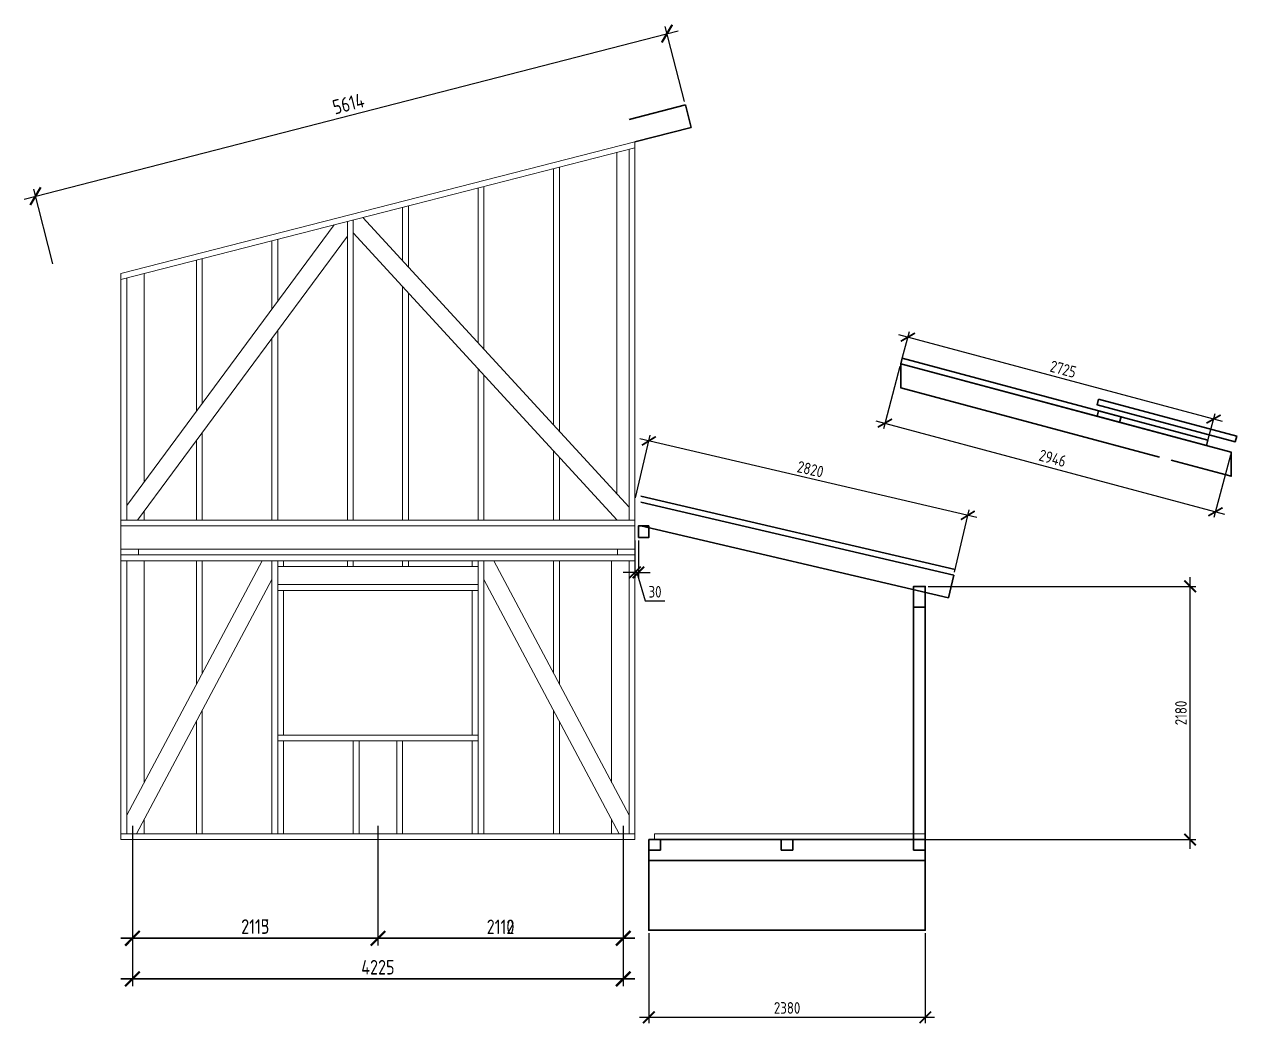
# Model space of a CAD drawing. Header units: millimetres. Extents: x 743280 to 1140305, y -337608 to -106611.
# Drawn here: x 1089932 to 1100371, y -278032 to -269428 of the extents above; entities that cross this region are included whole.
import ezdxf

# ---------------------------------------------------------------- set-up
doc = ezdxf.new("R2010")
doc.units = ezdxf.units.MM
doc.header["$PDMODE"] = 35
doc.linetypes.add('GOST2.303 4', pattern=[7, 5, -2, 0])
doc.layers.get('Defpoints').update_dxf_attribs({"color": 9})
for name, color, linetype, lineweight in [('НЕВИДИМЫЕ', 6, 'GOST2.303 4', 13), ('ОСНОВНЫЕ', 7, 'Continuous', 30), ('РАЗМЕРЫ', 42, 'Continuous', 13), ('СПДС_РАЗМЕРЫ', 42, 'Continuous', 13), ('ТОНКИЕ', 250, 'Continuous', 13)]:
    doc.layers.add(name, color=color, linetype=linetype, lineweight=lineweight)
doc.styles.add('GOST 2.304', font='CS_Gost2304.shx')
doc.dimstyles.new('СПДС', dxfattribs={"dimtxt": 2.5, "dimasz": 2.5, "dimexe": 1.25, "dimexo": 0.625, "dimtad": 1, "dimdec": 0, "dimtxsty": 'GOST 2.304', "dimblk": 'ARCHTICK', "dimblk1": 'ARCHTICK', "dimblk2": 'ARCHTICK', "dimcen": 2.5, "dimdle": 2, "dimadec": 0, "dimazin": 2, "dimtfac": 0.75, "dimtdec": 4, "dimtmove": 1, "dimatfit": 3, "dimfxl": 1, "dimtolj": 1, "dimarcsym": 1})

# ---------------------------------------------------------------- blocks, each defined once
blk = doc.blocks.new('_ArchTick')
at = {"color": 0, "linetype": 'ByBlock', "const_width": 0.15}
blk.add_lwpolyline([(-0.5, -0.5), (0.5, 0.5)], dxfattribs=at)
blk = doc.blocks.new('*D493')
at = {"layer": 'Defpoints', "color": 0, "transparency": 16777216}
for p in [(1090864, -276297), (1095089, -276297), (1090864, -277647)]:
    blk.add_point(p, dxfattribs=at)
at = {"layer": 'РАЗМЕРЫ', "color": 0, "lineweight": -2, "transparency": 16777216}
for p, q in [((1090864, -276328), (1090864, -277710)), ((1095089, -276328), (1095089, -277710)), ((1095189, -277647), (1090764, -277647))]:
    blk.add_line(p, q, dxfattribs=at)
at = {"layer": 'РАЗМЕРЫ', "color": 0, "lineweight": -2, "transparency": 16777216, "xscale": 125, "yscale": 125, "zscale": 125, "rotation": 180}
blk.add_blockref('_ArchTick', (1090864, -277647), dxfattribs=at)
at = {"layer": 'РАЗМЕРЫ', "color": 0, "lineweight": -2, "transparency": 16777216, "xscale": 125, "yscale": 125, "zscale": 125}
blk.add_blockref('_ArchTick', (1095089, -277647), dxfattribs=at)
at = {"layer": 'РАЗМЕРЫ', "color": 0, "transparency": 16777216, "insert": (1092977, -277546), "char_height": 125, "attachment_point": 5, "style": 'GOST 2.304'}
blk.add_mtext('\\A1;4225', dxfattribs=at)
blk = doc.blocks.new('*D494')
at = {"layer": 'Defpoints', "color": 0, "transparency": 16777216}
for p in [(1090864, -276297), (1092977, -276297), (1090864, -277297)]:
    blk.add_point(p, dxfattribs=at)
at = {"layer": 'РАЗМЕРЫ', "color": 0, "lineweight": -2, "transparency": 16777216}
for p, q in [((1090864, -276328), (1090864, -277360)), ((1092977, -276328), (1092977, -277360)), ((1093077, -277297), (1090764, -277297))]:
    blk.add_line(p, q, dxfattribs=at)
at = {"layer": 'РАЗМЕРЫ', "color": 0, "lineweight": -2, "transparency": 16777216, "xscale": 125, "yscale": 125, "zscale": 125, "rotation": 180}
blk.add_blockref('_ArchTick', (1090864, -277297), dxfattribs=at)
at = {"layer": 'РАЗМЕРЫ', "color": 0, "lineweight": -2, "transparency": 16777216, "xscale": 125, "yscale": 125, "zscale": 125}
blk.add_blockref('_ArchTick', (1092977, -277297), dxfattribs=at)
at = {"layer": 'РАЗМЕРЫ', "color": 0, "transparency": 16777216, "insert": (1091921, -277196), "char_height": 125, "attachment_point": 5, "style": 'GOST 2.304'}
blk.add_mtext('\\A1;2115', dxfattribs=at)
blk = doc.blocks.new('*D495')
at = {"layer": 'Defpoints', "color": 0, "transparency": 16777216}
for p in [(1092977, -276297), (1095089, -276297), (1092977, -277297)]:
    blk.add_point(p, dxfattribs=at)
at = {"layer": 'РАЗМЕРЫ', "color": 0, "lineweight": -2, "transparency": 16777216}
for p, q in [((1092977, -276328), (1092977, -277360)), ((1095089, -276328), (1095089, -277360)), ((1095189, -277297), (1092877, -277297))]:
    blk.add_line(p, q, dxfattribs=at)
at = {"layer": 'РАЗМЕРЫ', "color": 0, "lineweight": -2, "transparency": 16777216, "xscale": 125, "yscale": 125, "zscale": 125, "rotation": 180}
blk.add_blockref('_ArchTick', (1092977, -277297), dxfattribs=at)
at = {"layer": 'РАЗМЕРЫ', "color": 0, "lineweight": -2, "transparency": 16777216, "xscale": 125, "yscale": 125, "zscale": 125}
blk.add_blockref('_ArchTick', (1095089, -277297), dxfattribs=at)
at = {"layer": 'РАЗМЕРЫ', "color": 0, "transparency": 16777216, "insert": (1094033, -277198), "char_height": 125, "attachment_point": 5, "style": 'GOST 2.304'}
blk.add_mtext('\\A1;2110', dxfattribs=at)
blk = doc.blocks.new('*D496')
at = {"layer": 'Defpoints', "color": 0, "transparency": 16777216}
for p in [(1090864, -276297), (1095089, -276297), (1095089, -277647)]:
    blk.add_point(p, dxfattribs=at)
at = {"layer": 'РАЗМЕРЫ', "color": 0, "lineweight": -2, "transparency": 16777216}
for p, q in [((1090864, -276328), (1090864, -277710)), ((1095089, -276328), (1095089, -277710)), ((1090764, -277647), (1095189, -277647))]:
    blk.add_line(p, q, dxfattribs=at)
at = {"layer": 'РАЗМЕРЫ', "color": 0, "lineweight": -2, "transparency": 16777216, "xscale": 125, "yscale": 125, "zscale": 125, "rotation": 180}
blk.add_blockref('_ArchTick', (1090864, -277647), dxfattribs=at)
at = {"layer": 'РАЗМЕРЫ', "color": 0, "lineweight": -2, "transparency": 16777216, "xscale": 125, "yscale": 125, "zscale": 125}
blk.add_blockref('_ArchTick', (1095089, -277647), dxfattribs=at)
at = {"layer": 'РАЗМЕРЫ', "color": 0, "transparency": 16777216, "insert": (1092977, -277546), "char_height": 125, "attachment_point": 5, "style": 'GOST 2.304'}
blk.add_mtext('\\A1;4225', dxfattribs=at)
blk = doc.blocks.new('*D497')
at = {"layer": 'Defpoints', "color": 0, "transparency": 16777216}
for p in [(1090864, -276297), (1092977, -276297), (1092977, -277297)]:
    blk.add_point(p, dxfattribs=at)
at = {"layer": 'РАЗМЕРЫ', "color": 0, "lineweight": -2, "transparency": 16777216}
for p, q in [((1090864, -276328), (1090864, -277360)), ((1092977, -276328), (1092977, -277360)), ((1090764, -277297), (1093077, -277297))]:
    blk.add_line(p, q, dxfattribs=at)
at = {"layer": 'РАЗМЕРЫ', "color": 0, "lineweight": -2, "transparency": 16777216, "xscale": 125, "yscale": 125, "zscale": 125, "rotation": 180}
blk.add_blockref('_ArchTick', (1090864, -277297), dxfattribs=at)
at = {"layer": 'РАЗМЕРЫ', "color": 0, "lineweight": -2, "transparency": 16777216, "xscale": 125, "yscale": 125, "zscale": 125}
blk.add_blockref('_ArchTick', (1092977, -277297), dxfattribs=at)
at = {"layer": 'РАЗМЕРЫ', "color": 0, "transparency": 16777216, "insert": (1091921, -277196), "char_height": 125, "attachment_point": 5, "style": 'GOST 2.304'}
blk.add_mtext('\\A1;2113', dxfattribs=at)
blk = doc.blocks.new('*D498')
at = {"layer": 'Defpoints', "color": 0, "transparency": 16777216}
for p in [(1092977, -276297), (1095089, -276297), (1095089, -277297)]:
    blk.add_point(p, dxfattribs=at)
at = {"layer": 'РАЗМЕРЫ', "color": 0, "lineweight": -2, "transparency": 16777216}
for p, q in [((1092977, -276328), (1092977, -277360)), ((1095089, -276328), (1095089, -277360)), ((1092877, -277297), (1095189, -277297))]:
    blk.add_line(p, q, dxfattribs=at)
at = {"layer": 'РАЗМЕРЫ', "color": 0, "lineweight": -2, "transparency": 16777216, "xscale": 125, "yscale": 125, "zscale": 125, "rotation": 180}
blk.add_blockref('_ArchTick', (1092977, -277297), dxfattribs=at)
at = {"layer": 'РАЗМЕРЫ', "color": 0, "lineweight": -2, "transparency": 16777216, "xscale": 125, "yscale": 125, "zscale": 125}
blk.add_blockref('_ArchTick', (1095089, -277297), dxfattribs=at)
at = {"layer": 'РАЗМЕРЫ', "color": 0, "transparency": 16777216, "insert": (1094033, -277198), "char_height": 125, "attachment_point": 5, "style": 'GOST 2.304'}
blk.add_mtext('\\A1;2112', dxfattribs=at)
blk = doc.blocks.new('*D566')
at = {"layer": 'Defpoints', "color": 0, "transparency": 16777216}
for p in [(1097690, -274267), (1099970, -274267), (1097640, -276447)]:
    blk.add_point(p, dxfattribs=at)
at = {"layer": 'СПДС_РАЗМЕРЫ', "color": 0, "lineweight": -2, "transparency": 16777216}
for p, q in [((1099970, -276527), (1099970, -274187)), ((1097715, -274267), (1100020, -274267)), ((1097665, -276447), (1100020, -276447))]:
    blk.add_line(p, q, dxfattribs=at)
at = {"layer": 'СПДС_РАЗМЕРЫ', "color": 0, "lineweight": -2, "transparency": 16777216, "xscale": 100, "yscale": 100, "zscale": 100}
for p, rotation in [((1099970, -274267), 90), ((1099970, -276447), 270)]:
    blk.add_blockref('_ArchTick', p, dxfattribs=dict(at, rotation=rotation))
at = {"layer": 'СПДС_РАЗМЕРЫ', "color": 0, "transparency": 16777216, "insert": (1099891, -275357), "char_height": 100, "attachment_point": 5, "rotation": 90, "style": 'GOST 2.304'}
blk.add_mtext('\\A1;2180', dxfattribs=at)
blk = doc.blocks.new('*D567')
at = {"layer": 'Defpoints', "color": 0, "ltscale": 40, "transparency": 16777216}
for p in [(1095310, -273015), (1095190, -273530), (1097936, -274170)]:
    blk.add_point(p, dxfattribs=at)
at = {"layer": 'ОСНОВНЫЕ', "color": 0, "lineweight": -2, "ltscale": 40, "transparency": 16777216}
for p, q in [((1095195, -273506), (1095321, -272967)), ((1098134, -273674), (1095232, -272997)), ((1097942, -274146), (1098067, -273607))]:
    blk.add_line(p, q, dxfattribs=at)
at = {"layer": 'ОСНОВНЫЕ', "color": 0, "lineweight": -2, "ltscale": 40, "transparency": 16777216, "xscale": 100, "yscale": 100, "zscale": 100}
for p, rotation in [((1095310, -273015), 166.874100145991), ((1098056, -273656), 346.874100145991)]:
    blk.add_blockref('_ArchTick', p, dxfattribs=dict(at, rotation=rotation))
at = {"layer": 'ОСНОВНЫЕ', "color": 0, "ltscale": 40, "transparency": 16777216, "insert": (1096701, -273259), "char_height": 100, "attachment_point": 5, "rotation": 346.8741, "style": 'GOST 2.304'}
blk.add_mtext('\\A1;2820', dxfattribs=at)
blk = doc.blocks.new('*D568')
at = {"layer": 'Defpoints', "color": 0, "ltscale": 40, "transparency": 16777216}
for p in [(1097479, -272350), (1100325, -273113), (1100188, -273625)]:
    blk.add_point(p, dxfattribs=at)
at = {"layer": 'ОСНОВНЫЕ', "color": 0, "lineweight": -2, "ltscale": 40, "transparency": 16777216}
for p, q in [((1097472, -272374), (1097329, -272910)), ((1097264, -272841), (1100265, -273645)), ((1100318, -273137), (1100175, -273673))]:
    blk.add_line(p, q, dxfattribs=at)
at = {"layer": 'ОСНОВНЫЕ', "color": 0, "lineweight": -2, "ltscale": 40, "transparency": 16777216, "xscale": 100, "yscale": 100, "zscale": 100}
for p, rotation in [((1097342, -272862), 165.0000000000002), ((1100188, -273625), 345.0000000000002)]:
    blk.add_blockref('_ArchTick', p, dxfattribs=dict(at, rotation=rotation))
at = {"layer": 'ОСНОВНЫЕ', "color": 0, "ltscale": 40, "transparency": 16777216, "insert": (1098786, -273164), "char_height": 100, "attachment_point": 5, "rotation": 345, "style": 'GOST 2.304'}
blk.add_mtext('\\A1;2946', dxfattribs=at)
blk = doc.blocks.new('*D569')
at = {"layer": 'Defpoints', "color": 0, "transparency": 16777216}
for p in [(1095190, -273847), (1095220, -273847), (1095190, -274147)]:
    blk.add_point(p, dxfattribs=at)
at = {"layer": 'СПДС_РАЗМЕРЫ', "color": 0, "lineweight": -2, "transparency": 16777216}
for p, q in [((1095190, -273872), (1095190, -274197)), ((1095220, -273872), (1095220, -274197)), ((1095190, -274147), (1095090, -274147)), ((1095220, -274147), (1095190, -274147)), ((1095220, -274147), (1095190, -274147)), ((1095205, -274147), (1095278, -274391)), ((1095220, -274147), (1095320, -274147)), ((1095278, -274391), (1095448, -274391))]:
    blk.add_line(p, q, dxfattribs=at)
at = {"layer": 'СПДС_РАЗМЕРЫ', "color": 0, "lineweight": -2, "transparency": 16777216, "xscale": 100, "yscale": 100, "zscale": 100}
blk.add_blockref('_ArchTick', (1095190, -274147), dxfattribs=at)
at = {"layer": 'СПДС_РАЗМЕРЫ', "color": 0, "lineweight": -2, "transparency": 16777216, "xscale": 100, "yscale": 100, "zscale": 100, "rotation": 180}
blk.add_blockref('_ArchTick', (1095220, -274147), dxfattribs=at)
at = {"layer": 'СПДС_РАЗМЕРЫ', "color": 0, "transparency": 16777216, "insert": (1095363, -274314), "char_height": 100, "attachment_point": 5, "style": 'GOST 2.304'}
blk.add_mtext('\\A1;30', dxfattribs=at)
blk = doc.blocks.new('*D570')
at = {"layer": 'Defpoints', "color": 0, "ltscale": 50, "transparency": 16777216}
for p in [(1095466, -269509), (1095624, -270122), (1090187, -271521)]:
    blk.add_point(p, dxfattribs=at)
at = {"layer": 'СПДС_РАЗМЕРЫ', "color": 0, "lineweight": -2, "ltscale": 50, "transparency": 16777216}
for p, q in [((1089932, -270933), (1095563, -269484)), ((1095616, -270092), (1095451, -269449)), ((1090179, -271491), (1090014, -270848))]:
    blk.add_line(p, q, dxfattribs=at)
at = {"layer": 'СПДС_РАЗМЕРЫ', "color": 0, "lineweight": -2, "ltscale": 50, "transparency": 16777216, "xscale": 125, "yscale": 125, "zscale": 125}
for p, rotation in [((1095466, -269509), 14.42975224968009), ((1090029, -270908), 194.42975224968)]:
    blk.add_blockref('_ArchTick', p, dxfattribs=dict(at, rotation=rotation))
at = {"layer": 'СПДС_РАЗМЕРЫ', "color": 0, "ltscale": 50, "transparency": 16777216, "insert": (1092723, -270112), "char_height": 125, "attachment_point": 5, "rotation": 14.4298, "style": 'GOST 2.304'}
blk.add_mtext('\\A1;5614', dxfattribs=at)
blk = doc.blocks.new('*D571')
at = {"layer": 'Defpoints', "color": 0, "ltscale": 40, "transparency": 16777216}
for p in [(1097540, -272122), (1097479, -272350), (1100111, -273056)]:
    blk.add_point(p, dxfattribs=at)
at = {"layer": 'ОСНОВНЫЕ', "color": 0, "lineweight": -2, "ltscale": 40, "transparency": 16777216}
for p, q in [((1100249, -272848), (1097462, -272101)), ((1097485, -272326), (1097553, -272074)), ((1100117, -273031), (1100185, -272779))]:
    blk.add_line(p, q, dxfattribs=at)
at = {"layer": 'ОСНОВНЫЕ', "color": 0, "lineweight": -2, "ltscale": 40, "transparency": 16777216, "xscale": 100, "yscale": 100, "zscale": 100}
for p, rotation in [((1097540, -272122), 165.0000000000076), ((1100172, -272827), 345.0000000000076)]:
    blk.add_blockref('_ArchTick', p, dxfattribs=dict(at, rotation=rotation))
at = {"layer": 'ОСНОВНЫЕ', "color": 0, "ltscale": 40, "transparency": 16777216, "insert": (1098877, -272397), "char_height": 100, "attachment_point": 5, "rotation": 345, "style": 'GOST 2.304'}
blk.add_mtext('\\A1;2725', dxfattribs=at)
blk = doc.blocks.new('*D572')
at = {"layer": 'Defpoints', "color": 0, "transparency": 16777216}
for p in [(1095310, -277227), (1097690, -277227), (1097690, -277977)]:
    blk.add_point(p, dxfattribs=at)
at = {"layer": 'СПДС_РАЗМЕРЫ', "color": 0, "lineweight": -2, "transparency": 16777216}
for p, q in [((1095310, -277252), (1095310, -278027)), ((1097690, -277252), (1097690, -278027)), ((1095230, -277977), (1097770, -277977))]:
    blk.add_line(p, q, dxfattribs=at)
at = {"layer": 'СПДС_РАЗМЕРЫ', "color": 0, "lineweight": -2, "transparency": 16777216, "xscale": 100, "yscale": 100, "zscale": 100, "rotation": 180}
blk.add_blockref('_ArchTick', (1095310, -277977), dxfattribs=at)
at = {"layer": 'СПДС_РАЗМЕРЫ', "color": 0, "lineweight": -2, "transparency": 16777216, "xscale": 100, "yscale": 100, "zscale": 100}
blk.add_blockref('_ArchTick', (1097690, -277977), dxfattribs=at)
at = {"layer": 'СПДС_РАЗМЕРЫ', "color": 0, "transparency": 16777216, "insert": (1096500, -277896), "char_height": 100, "attachment_point": 5, "style": 'GOST 2.304'}
blk.add_mtext('\\A1;2380', dxfattribs=at)

msp = doc.modelspace()

# ---------------------------------------------------------------- linework, layer by layer
at = {"layer": 'НЕВИДИМЫЕ', "ltscale": 50}
msp.add_line((1097589.6, -276397.1), (1097689.6, -276397.1), dxfattribs=at)
at = {"layer": 'ОСНОВНЫЕ', "ltscale": 100}
for p, q in [((1095139.8, -270246.9), (1095624, -270122.3)), ((1095624, -270122.3), (1095673.8, -270316)), ((1095189.6, -270440.5), (1095673.8, -270316))]:
    msp.add_line(p, q, dxfattribs=at)
at = {"layer": 'ОСНОВНЫЕ', "ltscale": 50}
for p, q in [((1095239.6, -273490.4), (1097947.4, -274121.8)), ((1095239.6, -273541.7), (1097936, -274170.5)), ((1095239.6, -273747.1), (1097890.6, -274365.2)), ((1097890.6, -274365.2), (1097936, -274170.5)), ((1095309.6, -276537.1), (1095309.6, -276447.1)), ((1095409.6, -276447.1), (1095409.6, -276537.1)), ((1096449.6, -276537.1), (1096449.6, -276447.1)), ((1096549.6, -276447.1), (1096549.6, -276537.1)), ((1097589.6, -276537.1), (1097589.6, -276447.1)), ((1097689.6, -276447.1), (1097689.6, -276537.1)), ((1095409.6, -276537.1), (1095309.6, -276537.1)), ((1096549.6, -276537.1), (1096449.6, -276537.1)), ((1097689.6, -276537.1), (1097589.6, -276537.1))]:
    msp.add_line(p, q, dxfattribs=at)
at = {"layer": 'ОСНОВНЫЕ', "color": 5, "ltscale": 50}
for points in [[(1097491.6, -272302), (1099375.1, -272806.7), (1099362.2, -272855), (1097478.7, -272350.3)], [(1099182, -272654.9), (1100371.4, -272973.6), (1100358.5, -273021.9), (1099169, -272703.2)], [(1099182, -272754.9), (1100123.7, -273007.3), (1100110.8, -273055.5), (1099169, -272803.2)]]:
    msp.add_lwpolyline(points, close=True, dxfattribs=at)
at = {"layer": 'ОСНОВНЫЕ', "ltscale": 50}
msp.add_lwpolyline([(1099706.9, -273154.4), (1097478.7, -272557.3), (1097478.7, -272350.3), (1100324.7, -273112.9), (1100324.7, -273319.9), (1099806.9, -273181.2)], dxfattribs=at)
for points in [[(1095219.6, -273847.1), (1095309.6, -273847.1), (1095309.6, -273747.1), (1095219.6, -273747.1)], [(1097589.6, -274447.1), (1097689.6, -274447.1), (1097689.6, -274267.1), (1097589.6, -274267.1)], [(1097689.6, -276447.1), (1097589.6, -276447.1), (1097589.6, -274447.1), (1097689.6, -274447.1)], [(1095309.6, -276447.1), (1097689.6, -276447.1), (1097689.6, -276627.1), (1095309.6, -276627.1)], [(1095309.6, -276627.1), (1097689.6, -276627.1), (1097689.6, -277227.1), (1095309.6, -277227.1)]]:
    msp.add_lwpolyline(points, close=True, dxfattribs=at)
at = {"layer": 'ОСНОВНЫЕ', "lineweight": 13, "ltscale": 50}
msp.add_lwpolyline([(1095359.6, -276397.1), (1097589.6, -276397.1), (1097589.6, -276447.1), (1095359.6, -276447.1)], close=True, dxfattribs=at)
at = {"layer": 'ТОНКИЕ', "ltscale": 100}
for p, q in [((1095189.6, -270440.5), (1090764.6, -271574)), ((1095189.6, -270492.2), (1093173.9, -271008.5)), ((1093264.6, -270985.2), (1090764.6, -271625.6)), ((1095139.6, -273586.2), (1092847.1, -271092.2)), ((1092599.6, -271155.6), (1090814.6, -273570.9)), ((1092714.6, -271252.3), (1090907.9, -273697.1)), ((1095037.7, -273697.1), (1092764.6, -271224.1)), ((1090764.6, -271574), (1090764.6, -273747.1)), ((1095139.6, -273697.1), (1090764.6, -273697.1)), ((1095189.6, -273697.1), (1095139.6, -273697.1)), ((1090764.6, -273947.1), (1090764.6, -273747.1)), ((1090764.6, -273747.1), (1095189.6, -273747.1)), ((1095189.6, -273747.1), (1090764.6, -273747.1)), ((1095189.6, -273747.1), (1095189.6, -273947.1)), ((1095189.6, -273947.1), (1090764.6, -273947.1)), ((1090764.6, -273997.1), (1090764.6, -276397.1)), ((1090914.6, -273997.1), (1090914.6, -273947.1)), ((1095039.6, -273947.1), (1090914.6, -273947.1)), ((1095039.6, -273997.1), (1095039.6, -273947.1)), ((1095189.6, -273997.1), (1095189.6, -276447.1)), ((1090814.6, -274047.1), (1090814.6, -276397.1)), ((1090814.6, -276237.4), (1091979.7, -274047.1)), ((1090964.6, -274047.1), (1090964.6, -275955.4)), ((1091414.6, -274047.1), (1091414.6, -275109.4)), ((1091464.6, -274047.1), (1091464.6, -275015.4)), ((1092064.6, -274047.1), (1092064.6, -276397.1)), ((1092064.6, -274047.1), (1092064.6, -276397.1)), ((1092114.6, -274047.1), (1092114.6, -276397.1)), ((1092114.6, -274097.1), (1093839.6, -274097.1)), ((1092164.6, -274097.1), (1092164.6, -274047.1)), ((1092714.6, -274047.1), (1092714.6, -274097.1)), ((1092764.6, -274047.1), (1092764.6, -274097.1)), ((1093189.6, -274047.1), (1093189.6, -274097.1)), ((1093239.6, -274047.1), (1093239.6, -274097.1)), ((1093789.6, -274047.1), (1093789.6, -274097.1)), ((1093839.6, -274047.1), (1093839.6, -276397.1)), ((1093889.6, -274047.1), (1093889.6, -276397.1)), ((1095139.6, -276237.4), (1093974.6, -274047.1)), ((1094489.6, -274047.1), (1094489.6, -275015.4)), ((1094539.6, -274047.1), (1094539.6, -275109.4)), ((1094989.6, -274047.1), (1094989.6, -275955.4)), ((1095139.6, -274047.1), (1095139.6, -276397.1)), ((1090899.6, -276397.1), (1092064.6, -274206.8)), ((1092064.6, -274197.1), (1092064.6, -274252.1)), ((1092114.6, -274197.1), (1092114.6, -274252.1)), ((1093839.6, -274197.1), (1093839.6, -274252.1)), ((1095054.7, -276397.1), (1093889.6, -274206.8)), ((1092114.6, -274252.1), (1093839.6, -274252.1)), ((1092114.6, -274302.1), (1093839.6, -274302.1)), ((1092164.6, -275547.1), (1092164.6, -274302.1)), ((1093789.6, -275547.1), (1093789.6, -274302.1)), ((1091464.6, -275334.8), (1091464.6, -276397.1)), ((1094489.6, -275334.8), (1094489.6, -276397.1)), ((1091414.6, -275428.8), (1091414.6, -276397.1)), ((1094539.6, -275428.8), (1094539.6, -276397.1)), ((1092114.6, -275547.1), (1093839.6, -275547.1)), ((1092064.6, -275597.1), (1092064.6, -276397.1)), ((1092064.6, -275597.1), (1092064.6, -276397.1)), ((1092114.6, -275597.1), (1093839.6, -275597.1)), ((1092164.6, -275597.1), (1092164.6, -276397.1)), ((1092164.6, -275597.1), (1092164.6, -276397.1)), ((1092764.6, -275597.1), (1092764.6, -276397.1)), ((1092814.6, -275597.1), (1092814.6, -276397.1)), ((1092814.6, -275597.1), (1092814.6, -276397.1)), ((1093139.6, -275597.1), (1093139.6, -276397.1)), ((1093189.6, -275597.1), (1093189.6, -276397.1)), ((1093189.6, -275597.1), (1093189.6, -276397.1)), ((1093789.6, -275597.1), (1093789.6, -276397.1)), ((1093839.6, -275597.1), (1093839.6, -276397.1)), ((1093839.6, -275597.1), (1093839.6, -276397.1)), ((1090964.6, -276274.8), (1090964.6, -276397.1)), ((1094989.6, -276274.8), (1094989.6, -276397.1))]:
    msp.add_line(p, q, dxfattribs=at)
at = {"layer": 'ТОНКИЕ', "ltscale": 50}
msp.add_lwpolyline([(1090764.6, -276447.1), (1090764.6, -271574), (1095189.6, -270440.5), (1095189.6, -276447.1), (1090764.6, -276447.1)], dxfattribs=at)
at = {"layer": 'ТОНКИЕ', "ltscale": 100}
for points in [[(1095189.6, -270440.5), (1095189.6, -273747.1)], [(1095034.6, -273472), (1095034.6, -270531.9)], [(1095139.6, -273697.1), (1095139.6, -270505)], [(1094489.6, -272879.1), (1094489.6, -270671.5)], [(1094539.6, -270658.7), (1094539.6, -272933.5)], [(1093839.6, -272172), (1093839.6, -270838)], [(1093889.6, -270825.2), (1093889.6, -272226.4)], [(1093239.6, -270991.7), (1093239.6, -271519.2)], [(1093189.6, -271464.8), (1093189.6, -271004.5)], [(1092714.6, -271126.1), (1092714.6, -273697.1)], [(1092764.6, -273697.1), (1092764.6, -271113.3)], [(1092064.6, -271292.6), (1092064.6, -271879.5)], [(1092114.6, -271811.8), (1092114.6, -271279.8)], [(1091414.6, -271459.1), (1091414.6, -272759)], [(1091464.6, -272691.3), (1091464.6, -271446.3)], [(1090814.6, -271612.8), (1090814.6, -273697.1)], [(1090964.6, -271574.4), (1090964.6, -273367.9)], [(1093189.6, -273697.1), (1093189.6, -271686.5)], [(1093239.6, -271740.9), (1093239.6, -273697.1)], [(1092064.6, -272131.8), (1092064.6, -273697.1)], [(1092114.6, -273697.1), (1092114.6, -272064.2)], [(1093839.6, -273697.1), (1093839.6, -272393.6)], [(1093889.6, -272448), (1093889.6, -273697.1)], [(1091464.6, -273697.1), (1091464.6, -272943.7)], [(1091414.6, -273011.4), (1091414.6, -273697.1)], [(1094489.6, -273697.1), (1094489.6, -273100.8)], [(1094539.6, -273155.2), (1094539.6, -273697.1)], [(1090964.6, -273620.3), (1090964.6, -273697.1)], [(1095034.6, -273697.1), (1095034.6, -273693.7)], [(1092014.6, -274047.1), (1090764.6, -274047.1), (1090764.6, -273997.1), (1095189.6, -273997.1), (1095189.6, -274047.1), (1093889.6, -274047.1)], [(1093960.1, -274047.1), (1091994.1, -274047.1)], [(1095189.6, -276397.1), (1095189.6, -276397.1), (1095189.6, -276447.1), (1090764.6, -276447.1), (1090764.6, -276397.1), (1090814.6, -276397.1)], [(1090814.6, -276397.1), (1095189.6, -276397.1)]]:
    msp.add_lwpolyline(points, dxfattribs=at)

# ---------------------------------------------------------------- dimensions: what is measured, and where the dimension line sits
at = {"layer": 'ОСНОВНЫЕ', "ltscale": 40}
for p1, p2, distance, picture, middle in [((1100110.8, -273055.5), (1097478.7, -272350.3), -236.1, '*D571', (1098876.8, -272396.6)), ((1097478.7, -272350.3), (1100324.7, -273112.9), -529.8, '*D568', (1098785.7, -273164.3)), ((1097936, -274170.5), (1095189.6, -273530), -528.5, '*D567', (1096700.7, -273258.8))]:
    dim = msp.add_aligned_dim(p1=p1, p2=p2, distance=distance, dimstyle='СПДС', override={"dimscale": 40}, dxfattribs=at)
    dim.commit()
    dim.dimension.update_dxf_attribs({"geometry": picture, "text_midpoint": middle})
at = {"layer": 'РАЗМЕРЫ'}
for base, p1, p2, override, picture, middle in [((1090864.1, -277647.1), (1095089.1, -276297.1), (1090864.1, -276297.1), {"dimscale": 50, "dimlfac": 1, "dimtxsty": 'GOST 2.304', "dimblk1": 'ArchTick', "dimblk2": 'ArchTick', "dimsah": 1, "dimtolj": 1}, '*D493', (1092976.6, -277545.9)), ((1090864.1, -277297.1), (1092977.1, -276297.1), (1090864.1, -276297.1), {"dimscale": 50, "dimlfac": 1, "dimrnd": 5, "dimtxsty": 'GOST 2.304', "dimblk1": 'ArchTick', "dimblk2": 'ArchTick', "dimsah": 1, "dimtolj": 1}, '*D494', (1091920.6, -277195.9)), ((1095089.1, -277647.1), (1090864.1, -276297.1), (1095089.1, -276297.1), {"dimscale": 50}, '*D496', (1092976.6, -277545.9)), ((1092977.1, -277297.1), (1090864.1, -276297.1), (1092977.1, -276297.1), {"dimscale": 50}, '*D497', (1091920.6, -277195.9)), ((1092977.1, -277297.1), (1095089.1, -276297.1), (1092977.1, -276297.1), {"dimscale": 50, "dimlfac": 1, "dimrnd": 5, "dimtxsty": 'GOST 2.304', "dimblk1": 'ArchTick', "dimblk2": 'ArchTick', "dimsah": 1, "dimtolj": 1}, '*D495', (1094033.1, -277198.5)), ((1095089.1, -277297.1), (1092977.1, -276297.1), (1095089.1, -276297.1), {"dimscale": 50}, '*D498', (1094033.1, -277198.5))]:
    dim = msp.add_linear_dim(base=base, p1=p1, p2=p2, dimstyle='СПДС', override=override, dxfattribs=at)
    dim.commit()
    dim.dimension.update_dxf_attribs({"geometry": picture, "text_midpoint": middle})
at = {"layer": 'СПДС_РАЗМЕРЫ', "ltscale": 50}
dim = msp.add_aligned_dim(p1=(1090186.9, -271521.3), p2=(1095624, -270122.3), distance=633, dimstyle='СПДС', override={"dimscale": 50}, dxfattribs=at)
dim.commit()
dim.dimension.update_dxf_attribs({"geometry": '*D570', "text_midpoint": (1092722.8, -270111.9)})
at = {"layer": 'СПДС_РАЗМЕРЫ'}
for base, p1, p2, picture, middle in [((1095189.6, -274147.1), (1095219.6, -273847.1), (1095189.6, -273847.1), '*D569', (1095302.7, -274313.7)), ((1097689.6, -277977.1), (1095309.6, -277227.1), (1097689.6, -277227.1), '*D572', (1096499.6, -277896.1))]:
    dim = msp.add_linear_dim(base=base, p1=p1, p2=p2, dimstyle='СПДС', override={"dimscale": 40}, dxfattribs=at)
    dim.commit()
    dim.dimension.update_dxf_attribs({"geometry": picture, "text_midpoint": middle})
dim = msp.add_linear_dim(base=(1099969.6, -274267.1), p1=(1097639.6, -276447.1), p2=(1097689.6, -274267.1), angle=90, dimstyle='СПДС', override={"dimscale": 40}, dxfattribs=at)
dim.commit()
dim.dimension.update_dxf_attribs({"geometry": '*D566', "text_midpoint": (1099890.7, -275357.1)})

doc.saveas('drawing.dxf')
